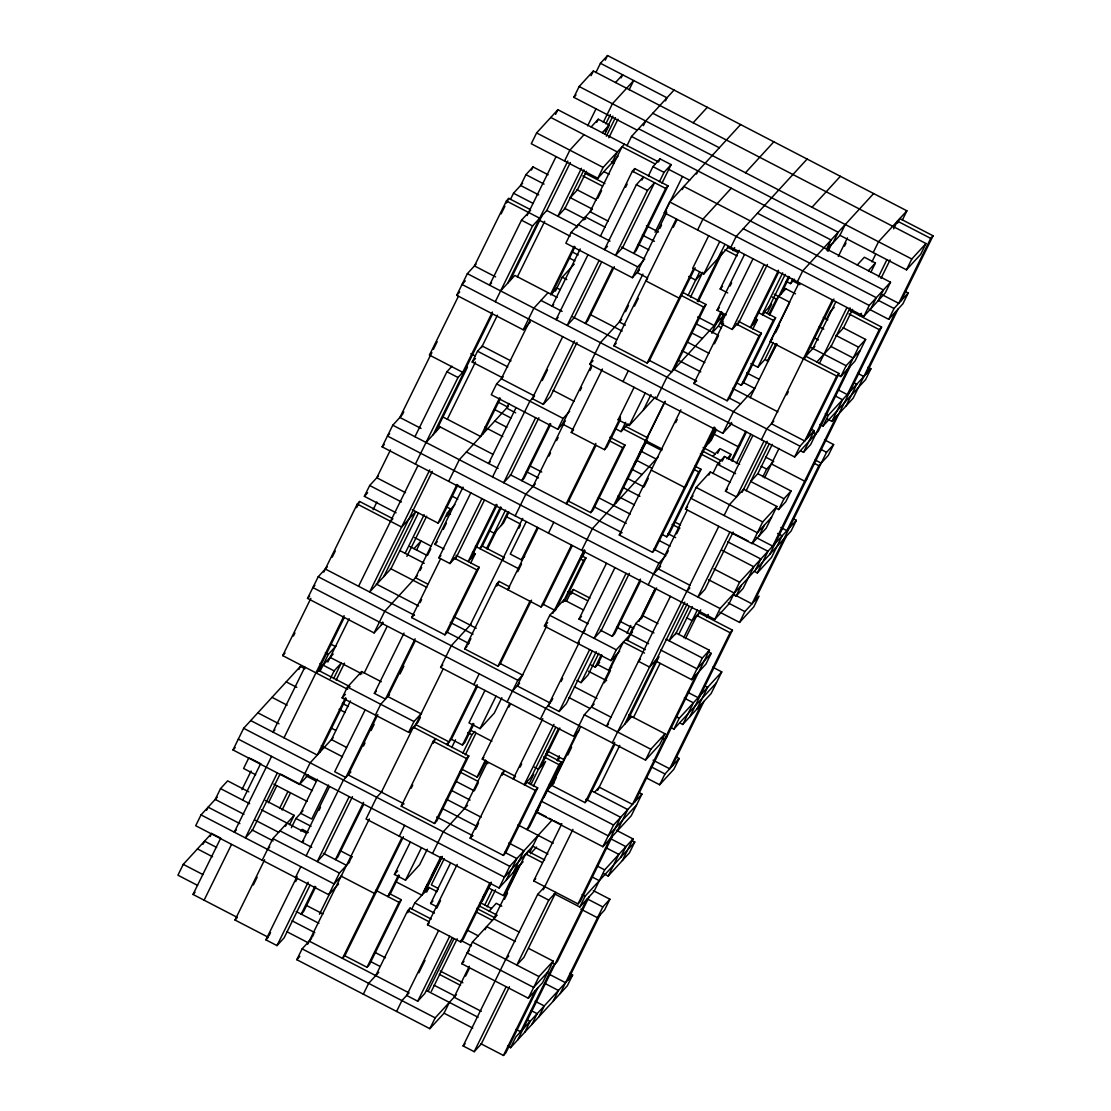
<?xml version="1.0" encoding="UTF-8"?>
<svg xmlns="http://www.w3.org/2000/svg" width="1111" height="1111" viewBox="0 0 1111 1111"><rect width="100%" height="100%" fill="white"/><g stroke="black" fill="none" stroke-linecap="round" stroke-linejoin="round"><path stroke-width="1.5" d="M217.242 797.212L201.022 814.905L195.703 825.723L328.759 894.73L338.577 884.023M308.247 774.936L299.512 784.449L232.991 749.953L243.642 728.302L300.387 666.406L304.928 668.753M383.212 622.952L374.088 632.909L307.553 598.398L318.218 576.748L327.328 566.804M793.323 518.768L796.351 520.337L739.607 582.233L728.955 603.884L714.762 619.369L382.128 446.844L392.78 425.207L401.515 415.681M530.322 322.065L523.225 329.8L456.704 295.304L467.356 273.653L476.091 264.126M657.67 161.47L557.875 109.711L536.599 132.931L531.28 143.75L597.801 178.246L618.063 156.151M492.409 312.038L462.731 372.338L429.471 355.089L458.385 296.331M206.604 810.252L208.118 807.169L239.879 823.626M347.701 689.334L282.694 655.615L310.844 598.398M323.787 572.109L357.27 504.061L359.631 501.478L392.891 518.74L390.53 521.309M433.359 349.423L437.165 341.688M529.947 209.368L508.769 198.383L506.408 200.966L474.453 265.918L495.617 276.889M293.429 636.02L294.943 632.937M332.231 557.153L335.286 550.973M356.589 507.671L359.631 501.478M402.238 414.889L403.765 411.792M501.158 213.854L504.963 206.118M506.491 203.021L508.769 198.383M220.7 838.125L211.632 833.431L183.259 864.372L177.927 875.204L197.577 885.398M248.795 791.837L227.63 780.866L220.547 788.602L215.215 799.42L243.948 814.321M396.113 512.796L364.352 496.325L369.685 485.507L378.42 475.98M510.463 199.411L513.504 193.231L522.628 183.273M390.475 449.927L376.782 477.758L405.501 492.659M548.14 174.76L533.016 166.928L525.92 174.663L520.601 185.481L538.738 194.897M555.597 114.35L557.875 109.711M531.489 170.025L533.016 166.928M203.007 844.263L204.535 841.166L216.631 847.443M210.104 836.514L211.632 833.431M248.92 757.646L243.587 768.479L255.683 774.756M637.339 130.265L573.832 97.324L579.164 86.505L593.343 71.021L925.977 243.531L920.658 254.363L906.465 269.834L839.944 235.338L826.765 249.697M373.115 509.699L376.921 501.978M298.859 669.489L300.387 666.406M591.066 75.659L593.343 71.021M414.959 436.706L446.914 371.754L451.983 366.227M530.614 210.257L521.49 220.2L489.534 285.152L491.562 282.944M241.962 789.602L251.086 771.034M595.871 72.562L600.44 63.285L607.536 55.55L906.895 210.812L902.34 220.089M268.265 937.267L234.99 920.019L237.365 917.436L193.008 894.438L220.409 838.763M304.872 667.114L272.903 732.066L274.931 729.858M527.058 215.562L555.972 156.79M605.245 60.188L607.536 55.55M242.712 800.101L260.224 764.535M271.57 756.383L234.296 832.153L236.324 829.945M415.389 464.106L458.01 377.504L467.467 367.185L435.498 432.137M495.298 301.72L532.572 225.95L546.765 210.479L570.36 162.539M564.541 160.998L569.86 150.179L584.053 134.695M204.105 900.188L231.491 844.513M283.999 737.815L344.104 615.647M358.575 586.261L417.917 465.648M433.137 434.72L492.492 314.094M507.713 283.166L567.832 160.998M316.802 673.377L344.188 617.702M510.074 280.583L542.043 215.631M587.636 125.835L596.01 108.822M320.01 671.308L328.37 654.296L336.008 645.963M502.436 377.712L472.189 362.033L477.522 351.201L481.882 346.438M481.494 347.59L497.464 315.121M327.856 662.031L349.16 618.73M447.33 419.236L475.48 362.019M517.337 276.972L544.723 221.297M596.718 122.321L598.232 119.224L609.328 124.974L604.759 134.25M277.333 772.95L245.378 837.902L252.475 830.167L279.861 774.492M621.091 77.881L622.618 74.784L615.522 82.52M429.776 469.842L369.657 592.01L390.933 568.804L418.333 513.129M268.473 802.739L276.847 785.727M603.287 122.307L612.425 103.754L633.701 80.534L629.132 89.81M330.328 678.613L334.133 670.877L341.23 663.142L333.619 678.599M376.754 584.275L432.304 471.383M581.442 168.289L557.847 216.228L564.943 208.493L583.969 169.83M605.814 123.849L610.383 114.572M383.837 576.54L415.806 511.588L401.613 527.058L357.27 504.061M605.301 131.57L612.911 116.113M336.147 680.14L344.521 663.128M586.497 171.372L577.359 189.925L570.276 197.661M606.314 136.209L615.438 117.655M608.842 137.75L617.966 119.196M279.569 808.489L287.943 791.476M405.126 553.334L424.152 514.671M282.097 810.03L290.471 793.018M406.89 556.417L426.68 516.212M262.224 860.233L272.875 838.583L294.165 815.363L265.432 800.462M299.512 784.449L310.163 762.799L333.078 737.801M418.472 721.636L408.654 732.357L342.132 697.847L347.451 687.029L361.644 671.558L381.295 681.751M374.088 632.909L384.739 611.258L417.472 575.54M448.663 481.355L459.315 459.704L508.421 406.14M503.144 376.782L496.603 383.934L491.27 394.752L557.791 429.249L565.43 420.916M523.225 329.8L533.877 308.15L548.07 292.679M591.663 210.021L571.165 232.38L565.846 243.198L632.367 277.708L639.464 269.973M597.801 178.246L603.134 167.428L624.41 144.222M416.514 550.223L421.069 540.946L413.986 548.681M234.99 920.019L264.668 859.706M530.239 320.01L501.325 378.768L534.585 396.016M253.336 884.967L257.141 877.232M345.41 697.847L317.26 755.063L250.739 720.567M381.184 625.16L382.698 622.077M576.734 227.727L578.262 224.644L610.008 241.101M319.621 752.48L346.257 698.361M285.541 826.195L287.069 823.098M360.117 674.641L361.644 671.558M583.83 219.992L585.358 216.909L605.009 227.102M611.994 162.775L617.313 151.957L550.792 117.447M289.596 824.64L294.165 815.363M350.465 700.93L331.453 739.593L346.563 747.425M364.172 673.099L386.989 626.701M412.278 509.755L437.984 523.087L456.996 484.424M499.617 397.835L480.591 436.484L442.789 416.889M550.598 294.221L574.179 246.281M597.774 198.341L601.579 190.606M457.843 484.938L440.345 520.517L437.984 523.087M482.952 433.915L500.45 398.349M552.195 293.193L575.026 246.795M291.36 827.737L295.929 818.46L303.025 810.711M555.403 291.124L562.249 277.208L574.262 264.112M626.937 145.749L631.506 136.472L674.058 90.047M454.871 504.672L447.441 512.768L415.472 577.72L427.568 583.997M317.399 779.269L300.65 813.294L311.747 819.043L328.481 785.019M420.125 570.499L421.638 567.415M427.735 555.042L430.776 548.862M446.761 516.379L449.802 510.199M443.956 549.015L434.873 544.321L463.037 487.104M580.22 248.947L552.07 306.164L553.639 304.442M443.331 529.364L446.372 523.184M643.408 125.64L645.685 121.002M508.88 403.474L506.602 408.126L515.671 412.82M457.052 555.819L449.955 563.555L438.873 557.805L470.828 492.853M588.011 254.697L556.055 319.649L558.083 317.44M365.144 709.873L334.703 771.728L345.799 777.478L376.226 715.623M665.447 100.879L666.961 97.796L600.44 63.285M415.125 638.811L385.448 699.125L374.351 693.375L404.029 633.062M456.052 555.292L479.23 567.318L447.275 632.27L444.9 634.853L411.639 617.591L440.553 558.833M329.536 786.671L302.15 842.346L303.72 840.624M420.097 602.648L421.611 599.551M515.976 407.793L488.576 463.468L490.159 461.745M600.44 236.143L632.395 171.191L634.756 168.608L668.03 185.856L636.061 250.808L633.701 253.391L665.656 188.439L668.03 185.856M318.968 810.377L320.496 807.294M625.632 187.176L627.146 184.079M633.242 171.705L634.756 168.608M295.484 877.482L300.817 866.649M306.15 855.831L343.424 780.061L350.854 771.951M375.393 715.109L380.712 704.277L389.503 694.694M449.955 563.555L481.924 498.603M492.576 476.952L529.864 401.182L534.252 396.391M599.107 260.46L567.152 325.398L574.234 317.663L601.634 262.002M641.964 180.038L643.477 176.941L636.395 184.676L604.426 249.628L607.467 246.309M309.955 885.286L284.083 937.865L276.986 945.6L265.89 939.85L297.095 876.44M562.666 336.744L532.225 398.599L543.307 404.348L550.403 396.613L577.04 342.494M269.015 935.726L270.542 932.629M295.651 881.606L297.179 878.509M377.837 714.581L348.16 774.895L404.098 803.906M542.196 380.559L547.529 369.727M363.464 746.023L364.977 742.94M371.074 730.566L374.115 724.372M415.208 640.866L387.808 696.541L421.069 713.79M455.538 558.916L484.452 500.144M400.071 673.863L403.876 666.128M648.38 175.899L652.935 166.622L660.031 158.887L671.127 164.636L661.989 183.19M658.517 161.984L660.031 158.887M349.187 796.629L317.232 861.58L324.329 853.845L352.479 796.629M535.627 417.75L503.658 482.702L510.754 474.966L538.904 417.75M647.477 190.425L615.522 255.377L622.618 247.642L654.573 182.69L647.477 190.425L636.395 184.676M276.986 945.6L308.178 882.203M543.307 404.348L574.512 340.952M496.298 504.352L468.148 561.569L475.23 553.833L472.467 552.389M612.716 267.751L585.33 323.412L587.691 320.843L614.327 266.709M470.508 558.986L497.145 504.866M470.675 563.11L475.23 553.833M659.462 181.649L664.031 172.372L671.127 164.636M500.505 506.922L479.966 548.667L482.327 546.098L501.353 507.435M314.927 886.3L301.22 914.145L303.595 911.562L315.76 886.814M486.535 548.653L505.561 510.005M444.9 634.853L476.869 569.901L479.23 567.318M487.382 549.167L496.52 530.614M363.561 802.378L335.411 859.595L337.772 857.012L363.644 804.433M550.001 423.499L521.837 480.716L524.211 478.133L550.834 424.013M501.242 525.461L508.088 511.546M508.935 512.06L503.602 522.878L494.145 533.197L489.618 530.85M449.358 1002.386L444.039 1013.204L429.846 1028.689L296.79 959.682L302.123 948.85L311.58 938.545M328.759 894.73L339.411 873.079L349.534 862.025M408.654 732.357L413.972 721.525L421.611 713.193M579.123 730.455L573.665 736.412L440.609 667.405L451.26 645.755L470.911 624.326M515.185 515.851L525.836 494.201L535.294 483.882M557.791 429.249L563.124 418.43L569.665 411.292M731.927 423.36L722.803 433.304L589.76 364.311L600.412 342.66L621.688 319.44M632.367 277.708L637.7 266.876L643.769 260.252M757.466 213.215L890.508 282.222L885.189 293.054L863.9 316.26L664.322 212.756L669.655 201.924L740.593 124.557M319.482 914.214L330.148 892.564M655.059 232.241L682.46 176.566M381.42 792.143L413.375 727.191L468.814 755.952L436.859 820.904L434.498 823.473L401.238 806.225L433.193 741.273L435.554 738.704M591.441 365.338L562.527 424.096L573.109 429.582M666.767 212.243L637.103 272.542L647.685 278.042M307.691 944.211L369.324 818.946M414.222 727.705L443.136 668.947M532.933 486.465L564.124 423.069M580.109 390.586L581.636 387.503M589.997 370.491L591.524 367.394M660.003 228.213L661.531 225.116M312.344 936.99L313.857 933.907M348.868 862.761L351.909 856.581M418.875 720.497L420.389 717.4M548.987 456.052L550.514 452.955M556.597 440.595L558.125 437.498M682.321 189.55L683.834 186.454L883.426 289.957L878.093 300.789M470.175 625.118L522.684 518.42M642.908 274.084L619.327 322.023L625.368 325.162M518.962 528.211L520.49 525.114M625.493 311.705L628.534 305.525M696.5 174.066L698.027 170.983M526.267 521.601L510.296 554.083L521.378 559.833L524.656 556.264M531.544 600.19L500.339 663.6L497.978 666.183L464.717 648.921L496.673 583.983L499.047 581.4L509.63 586.886M620.577 419.264L606.87 447.094L604.509 449.677L571.248 432.429L602.44 369.019M695.139 267.709L649.491 360.492L647.13 363.075L613.855 345.827L676.252 219.02M467.842 644.797L470.883 638.617M496.756 586.039L499.047 581.4M634.492 306.136L638.297 298.401M673.294 227.269L677.099 219.534M521.378 559.833L537.363 527.35M538.196 527.864L507.769 589.733L509.338 588.011M411.209 788.185L412.723 785.088M433.276 743.342L434.79 740.245M517.74 571.679L521.545 563.957M399.307 836.208L404.626 825.376M473.869 684.654L479.202 673.835M548.445 533.099L553.778 522.281M623.021 381.559L628.34 370.727M697.597 230.005L702.916 219.186L731.288 188.231M401.835 837.75L342.48 958.362L344.841 955.793L403.432 836.722M447.483 744.967L477.161 684.654M595.871 443.414L566.193 503.714L568.554 501.144L595.954 445.469M477.244 686.709L451.372 739.287L446.65 744.453M451.705 747.536L455.51 739.801M427.291 849.248L419.68 864.705L405.501 880.176L394.405 874.426L410.39 841.957M484.965 690.403L468.981 722.886L480.077 728.635L494.256 713.151L501.866 697.694M655.407 396.96L629.215 425.527L618.133 419.777L634.103 387.308M708.679 235.754L692.695 268.237L703.791 273.986L728.885 246.6M497.978 666.183L529.933 601.232M604.509 449.677L620.494 417.208M647.13 363.075L693.542 268.751M398.543 874.94L387.892 896.591L390.253 894.008L399.391 875.454M450.372 738.773L462.454 745.037L473.119 723.386M473.953 723.9L464.829 742.467L462.454 745.037M462.787 753.286L471.925 734.718L474.952 731.413M615.522 428.749L621.063 431.623L625.632 422.347M688.028 295.54L699.444 272.348M465.315 754.827L475.966 733.177M690.556 297.081L702.721 272.334L695.639 280.069L688.709 276.472M405.501 880.176L421.472 847.707M480.077 728.635L496.048 696.153M629.215 425.527L645.199 393.058M703.791 273.986L719.761 241.504M434.498 823.473L466.453 758.521L468.814 755.952M496.673 583.983L541.029 606.981L571.471 545.126M572.304 545.64L543.39 604.398L541.029 606.981M344.341 955.529L367.019 967.292L398.974 902.34L401.335 899.757L389.239 893.494M568.054 500.88L590.733 512.643L622.688 447.691L625.062 445.108L609.939 437.276M401.335 899.757L369.38 964.709L367.019 967.292M625.062 445.108L593.093 510.06L590.733 512.643M643.394 410.056L651.004 394.599M717.97 258.502L724.816 244.587M697.291 301.192L720.886 253.252M698.139 301.706L722.483 252.211M363.325 994.178L368.644 983.36L378.782 972.306M432.568 853.456L443.22 831.806L467.537 805.281M507.144 701.902L517.795 680.251L522.85 674.724M619.674 651.115L610.953 660.628L544.418 626.132L549.751 615.313L563.93 599.829L583.594 610.022M581.706 550.362L592.357 528.711L658.226 456.857M656.282 398.807L666.933 377.157L723.678 315.26L720.65 313.691M730.857 247.253L736.176 236.435L807.114 159.054M546.876 625.618L517.198 685.918L550.459 703.18M552.959 613.244L584.15 549.834M683.307 292.707L705.985 304.47L703.624 307.053L671.669 372.004L648.991 360.242M375.74 975.625L407.695 910.673L410.07 908.09L431.235 919.075M515.532 776.367L482.271 759.119L509.671 703.444M555.319 610.661L584.997 550.348M705.985 304.47L674.03 369.421L696.708 381.184M582.442 556.847L584.733 552.209M733.107 250.655L734.635 247.559M407.779 912.728L410.07 908.09M508.991 707.054L510.505 703.957M411.75 909.117L414.792 902.937L428.985 887.453L436.54 891.383M461.94 769.215L477.05 777.047L485.424 760.049M563.041 602.301L583.581 560.555L585.955 557.972L581.414 555.625M486.271 760.563L479.424 774.478L477.05 777.047M564.638 601.273L585.955 557.972M440.914 856.539L421.888 895.202L396.183 881.87M464.495 808.6L487.326 762.202M566.471 601.37L571.026 592.094L573.401 589.51L590.024 598.135M613.647 505.491L664.628 401.89M727.733 292.915L720.178 288.999L739.204 250.336M424.041 891.48L427.832 883.745M431.637 876.023L435.443 868.288M634.048 464.662L635.575 461.579M639.38 453.844L643.186 446.108M646.991 438.373L665.253 401.265M424.249 892.619L441.747 857.053M474.466 790.546L478.272 782.824M571.11 594.149L573.401 589.51M616.008 502.922L646.449 441.053M424.874 891.994L442.372 856.428M647.074 440.442L634.075 465.356M426.693 892.091L428.985 887.453M444.275 858.595L431.346 884.884L438.276 888.467M726.15 314.927L717.081 310.219L744.467 254.544M730.094 285.985L731.621 282.902M721.067 311.649L714.22 325.579L697.597 316.954M436.651 906.659L430.61 903.521L450.399 863.316M436.567 892.077L438.081 888.994M712.026 332.272L721.914 312.163M711.804 333.231L718.359 326.079L723.678 315.26M739.246 321.718L732.163 329.453L721.067 323.704L753.022 258.752M491.298 882.203L463.134 939.42L460.773 942.003L427.513 924.755L457.19 864.441M525.614 781.602L537.71 787.866L505.755 852.817L503.38 855.401L470.12 838.152L502.089 773.2L504.45 770.617L502.158 775.256M715.012 427.554L654.893 549.723L652.532 552.306L619.271 535.044L680.904 409.792M738.246 321.204L761.424 333.217L729.469 398.169L727.108 400.752L693.833 383.503L723.511 323.19M436.72 908.256L440.525 900.521M475.536 829.389L478.577 823.195M588.094 623.771L579.025 619.077L606.412 563.402M644.463 486.076L648.269 478.341M675.655 422.68L677.182 419.583M714.47 343.813L718.275 336.077M396.585 1011.441L401.904 1000.608L408.667 993.234M540.404 719.164L545.723 708.332L549.001 704.763M577.692 643.38L614.966 567.61M732.163 329.453L764.118 264.515M579.289 642.352L548.098 705.749L559.18 711.498L566.277 703.763L592.149 651.185M438.595 930.504L406.64 995.456L417.722 1001.205L424.819 993.47L452.219 937.795M542.848 718.636L513.171 778.95L515.198 776.742M551.223 701.624L552.736 698.541M561.111 681.529L562.624 678.432M418.889 972.764L424.985 960.39M520.101 767.09L521.628 763.993M737.732 324.815L767.409 264.501M626.062 573.359L594.107 638.311L601.19 630.576L629.354 573.359M559.18 711.498L589.622 649.643M417.722 1001.205L449.691 936.254M553.931 724.386L524.253 784.699L533.711 774.381L529.155 783.658M525.1 785.213L526.628 782.116M778.492 270.251L750.342 327.467L757.438 319.732L754.661 318.301M752.702 324.898L778.575 272.32M531.35 776.964L555.694 727.483M752.869 329.009L757.438 319.732M428.027 991.401L453.899 938.823M530.836 784.685L558.222 729.024M576.901 680.474L581.053 682.626L596.274 651.699M782.699 272.82L762.16 314.58L771.617 304.261L767.048 313.538M545.918 754.688L548.195 750.05M540.807 766.646L559.833 727.983M763.007 315.093L764.521 311.997M431.318 991.387L457.19 938.809M533.363 786.227L545.543 761.493L538.446 769.229L534.28 767.076M598.801 653.24L588.15 674.891L581.053 682.626M769.256 306.844L785.227 274.361M591.08 664.989L595.246 667.155L601.329 654.782M768.743 314.566L776.353 299.095L785.81 288.777M460.773 942.003L489.687 883.231M503.38 855.401L535.349 790.449L537.71 787.866M652.532 552.306L714.165 427.041M727.108 400.752L759.063 335.8L761.424 333.217M482.702 898.077L484.229 894.994M602.176 655.296L597.607 664.572L608.689 670.322L611.73 667.003M769.576 315.08L788.602 276.417M600.19 630.048L612.286 636.325L640.436 579.109M491.159 883.134L482.785 900.146L480.424 902.715M781.075 293.943L789.449 276.931M640.519 581.164L614.647 633.742L612.286 636.325M708.874 442.914L715.72 428.999M716.553 429.513L711.234 440.331L703.805 448.441M484.632 905.284L492.242 889.828M786.38 281.472L790.532 283.624L792.81 278.986M662.184 534.474L666.711 536.821L698.68 471.869L701.041 469.3L694.986 466.162M736.746 382.92L741.287 385.281L773.242 320.329L775.617 317.746L763.521 311.469M557.014 760.438L559.291 755.799M701.041 469.3L669.086 534.252L666.711 536.821M775.617 317.746L743.648 382.698L741.287 385.281M557.847 760.952L559.375 757.855M487.16 906.826L495.534 889.814M546.237 754.244L561.361 762.077L558.986 764.66L527.031 829.611L529.391 827.028L540.043 805.378M429.846 1028.689L435.179 1017.857L456.454 994.651M528.975 948.572L553.167 961.112L542.515 982.763L528.336 998.233L461.801 963.737L472.453 942.086L496.464 915.895M382.142 791.351L376.698 797.309L366.033 818.96L499.089 887.967L509.741 866.316L552.306 819.89L549.278 818.321M638.908 792.518L641.936 794.087L631.27 815.738L602.898 846.693L536.377 812.183L547.029 790.532L554.125 782.797M573.665 736.412L584.317 714.762L594.135 704.041M610.953 660.628L616.272 649.81L632.492 632.117M648.241 584.858L658.892 563.208L665.989 555.472L653.893 549.195M724.108 515.504L729.441 504.686L743.62 489.215L776.881 506.463L766.229 528.114L752.05 543.585L685.515 509.088L696.18 487.437L710.36 471.953L730.01 482.16M722.803 433.304L733.454 411.653L754.744 388.447L742.648 382.17M797.379 281.763L802.711 270.931L873.635 193.564M543.848 797.642L561.361 762.077M577.414 731.663L563.721 759.507L547.084 750.869M564.346 758.882L551.403 785.171L553.778 782.588M551.764 785.38L580.678 726.608M687.209 510.116L658.295 568.874L690.042 585.344M805.781 356.228L839.041 373.477L836.68 376.06L770.145 341.549L799.059 282.791M608.689 670.322L616.299 654.851M626.951 633.214L630.756 625.479M750.911 363.63L757.841 367.227L789.032 303.817M554.528 781.047L556.055 777.95M506.185 880.218L516.837 858.567L504.741 852.304M567.818 754.966L571.623 747.231M666.739 553.931L668.266 550.834M676.641 533.822L679.682 527.642M729.899 425.569L731.427 422.486M775.561 332.786L779.366 325.051M604.426 682.793L610.508 670.419M717.678 453.302L719.192 450.205M629.493 634.742L633.284 627.021M773.298 342.48L764.937 359.478L757.841 367.227M485.118 929.699L486.646 926.616L515.379 941.503M513.282 872.482L523.934 850.832L508.81 842.999M627.423 640.519L635.784 623.507L642.88 615.772L658.004 623.618M708.846 475.05L710.36 471.953M488.09 887.675L503.339 895.577L517.795 866.191M469.3 966.292L454.093 997.234L481.299 1011.343M638.992 621.438L654.976 588.969M519.392 865.163L505.699 892.994L503.339 895.577M642.672 614.633L654.837 589.899M767.465 361.019L775.825 344.021M465.578 976.097L469.384 968.361M641.366 618.869L656.573 587.941M712.887 473.494L717.456 464.217L724.553 456.482L739.662 464.329M750.175 397.724L776.811 343.605M776.672 344.521L767.493 361.714M504.477 899.285L507.519 893.091M526.545 854.442L528.058 851.345L544.696 859.97M529.753 852.373L538.113 835.361M722.261 461.121L724.553 456.482M826.515 249.267L831.084 239.99L631.506 136.472M827.223 250.697L830.264 244.517M828.07 251.211L831.875 243.49M832.847 243.073L838.166 232.241L638.589 128.737M728.76 459.051L731.038 454.413L719.956 448.663L712.859 456.399M839.944 235.338L845.263 224.505M731.288 460.593L745.745 431.207M732.135 461.107L746.592 431.721M670.405 596.357L606.495 726.261L608.522 724.053M736.343 463.676L750.8 434.29M838.305 256.46L847.443 237.893M844.485 246.142L845.999 243.045M612.355 836.375L580.4 901.327L578.039 903.896L533.683 880.898L561.847 823.682M763.924 441.275L736.537 496.95L725.441 491.201L752.841 435.526M509.449 986.735L481.285 1043.951L474.203 1051.686L463.106 1045.937L537.682 894.383L544.779 886.647M612.258 742.842L718.789 526.336M761.396 439.734L766.729 428.915L773.812 421.166M549.389 784.13L585.025 802.628L614.702 742.315M832.333 300.039L771.451 423.749L804.711 440.998L836.68 376.06M543.251 889.744L572.929 829.431M614.786 744.384L587.386 800.045L585.025 802.628M624.674 724.275L684.793 602.106M786.755 394.877L788.268 391.794M804.253 359.311L833.93 299.012M627.035 721.692L659.004 656.74L649.546 667.058L638.45 661.309L640.478 659.101M826.348 319.524L830.153 311.788L834.208 307.358M687.32 603.648L669.058 640.755L676.141 633.02L709.415 650.268L634.839 801.823M742.106 492.298L767.215 441.275M812.863 348.479L835.694 302.095M597.69 790.24L619.757 745.398M633.451 717.567L660.087 663.434M675.391 634.575L689.084 606.731M746.148 490.756L768.979 444.358M678.668 634.562L692.375 606.731M757.813 473.73L791.074 490.993L783.977 498.728L750.717 481.48L757.813 473.73L772.27 444.358M474.203 1051.686L506.158 986.735M548.765 900.132L516.809 965.084L523.906 957.349L555.861 892.397L548.765 900.132L537.682 894.383M729.871 532.086L697.916 597.038L705.013 589.302L733.163 532.086M683.723 637.645L697.43 609.814M762.868 476.813L766.673 469.092L772.978 462.204M873.204 252.586L878.523 241.754L906.895 210.812M819.39 363.519L846.79 307.844M685.418 638.672L696.833 615.48L730.094 632.728L732.455 630.145L699.194 612.897L692.097 620.632L686.556 617.758M764.549 477.841L779.005 448.469M697.666 615.994L700.708 609.8M871.927 261.863L875.732 254.127M850.068 307.844L831.056 346.493L816.863 361.978M852.595 309.372L843.471 327.939L836.375 335.675M870.871 272.264L875.426 262.988L864.344 257.238L857.248 264.974M893.633 228.852L897.438 221.131L930.712 238.379L933.073 235.796L899.813 218.548L897.521 223.186M706.777 617.522L708.29 614.425M878.454 276.889L886.814 259.877M880.981 278.43L890.105 259.877M528.336 998.233L538.988 976.583L553.167 961.112M602.898 846.693L613.564 825.042L641.936 794.087M314.913 585.372L312.885 587.58L645.519 760.091L650.838 749.258L665.031 733.788L628.743 714.97M714.762 619.369L720.095 608.536L791.018 531.155L796.351 520.337M752.05 543.585L762.702 521.934L776.881 506.463M465.301 280.902L462.023 284.472L794.657 456.982L799.989 446.164L814.169 430.693L811.155 429.124M863.9 316.26L869.233 305.442L890.508 282.222M480.785 1043.687L503.464 1055.45L535.419 990.498M578.039 903.896L620.646 817.293L585.872 799.267M759.146 535.849L764.465 525.031M807.086 438.428L839.041 373.477M870.996 308.525L876.329 297.692L743.273 228.699M537.793 987.915L505.824 1052.867L503.464 1055.45M507.533 1046.145L510.56 1047.715L515.879 1036.882L572.637 974.986L569.61 973.417M554.097 893.661L579.803 906.993L585.136 896.16L634.784 841.999L631.756 840.43M617.091 831.209L627.743 809.558L591.455 790.74M665.031 733.788L659.698 744.606L645.519 760.091M655.379 660.837L691.667 679.668L702.319 658.018L709.415 650.268M800.503 450.774L803.517 452.344L814.169 430.693M837.777 374.99L840.805 376.56L846.138 365.741L860.317 350.257M696.389 674.502L632.478 804.406L599.204 787.157M517.657 1039.979L586.9 899.243M733.024 594.579L736.037 596.149L741.37 585.33M775.631 507.977L778.658 509.546L783.977 498.728M842.971 327.676L865.65 339.438L858.553 347.174L810.613 444.594L803.517 452.344M589.261 896.674L557.305 961.626L552.57 966.778L520.615 1031.73L516.073 1029.383M850.262 366.241L818.307 431.193L794.657 456.982M524.739 1032.244L530.072 1021.412L527.045 1019.842M616.383 830.292L633.02 838.916L604.648 869.857L593.996 891.508L579.803 906.993M670.863 727.566L673.891 729.135L679.21 718.317L721.775 671.891L712.707 667.183M708.151 651.796L711.179 653.365L705.846 664.184L691.667 679.668M791.074 490.993L785.741 501.811L778.658 509.546M820.015 424.471L823.029 426.041L828.362 415.208L870.913 368.783L867.899 367.213M865.65 339.438L854.998 361.089L840.805 376.56M531.836 1024.495L537.168 1013.676L531.114 1010.538M755.549 569.846L760.882 559.027L727.622 541.779M538.932 1016.759L544.265 1005.941L535.183 1001.233M603.648 873.69L608.175 876.037L618.827 854.387L606.731 848.11M679.724 722.914L682.751 724.483L693.403 702.832L684.334 698.139M754.3 571.373L757.327 572.943L767.979 551.292L751.342 542.668M827.362 419.028L831.889 421.388L842.541 399.738L834.986 395.822M906.465 269.834L911.798 259.016L925.977 243.531M730.094 632.728L698.139 697.68L687.542 692.195M836.625 416.222L772.7 546.126L756.077 537.502M849.846 310.58L881.592 327.051L879.232 329.634L847.276 394.572L838.208 389.878M620.591 857.47L625.924 846.651L610.8 838.805M689.848 716.748L732.455 630.145M769.742 554.375L881.592 327.051M553.125 1001.289L558.444 990.457L544.834 983.402M622.368 860.567L633.02 838.916M646.046 777.728L659.656 784.783L664.975 773.964L679.168 758.494L676.141 756.924M696.93 709.012L707.596 687.362L704.568 685.793M739.551 622.41L744.87 611.592L759.063 596.107L753.73 606.939L739.551 622.41L719.886 612.217M846.082 405.918L856.734 384.267L853.706 382.698M869.038 309.122L888.689 319.315L894.022 308.483L908.201 293.012L905.187 291.443M701.666 703.86L669.711 768.798L653.074 760.174M824.556 439.859L833.639 444.567L828.306 455.385L818.849 465.703L786.894 530.655L780.839 527.517M930.712 238.379L898.743 303.331L882.12 294.707M560.208 993.553L602.829 906.951L609.911 899.216L593.288 890.591M634.784 841.999L629.451 852.831L608.175 876.037M672.072 766.229L704.027 701.277M833.639 444.567L826.542 452.302L751.966 603.842L735.343 595.218M895.785 311.58L853.179 398.169L831.889 421.388M901.118 300.748L933.073 235.796M567.902 980.152L599.857 915.2M754.327 601.273L786.296 536.321M866.191 373.949L898.146 308.997M572.637 974.986L567.304 985.818L510.56 1047.715M609.911 899.216L604.592 910.034L597.496 917.769L580.872 909.145M679.168 758.494L673.835 769.312L659.656 784.783M721.775 671.891L711.123 693.542L682.751 724.483M870.913 368.783L865.594 379.615L823.029 426.041M908.201 293.012L902.882 303.831L888.689 319.315M573.832 97.324L576.012 94.949M591.149 126.96L598.232 119.224M602.231 132.709L609.328 124.974M456.704 295.304L459.746 291.985M429.471 355.089L431.832 352.506L399.877 417.458L421.041 428.443M500.617 290.901L514.81 275.431L557.139 297.387M389.642 433.651L387.461 436.026L720.095 608.536M382.128 446.844L384.309 444.469M472.189 362.033L475.466 358.45M693.139 122.779L707.318 107.309M364.352 496.325L367.63 492.756M550.625 294.901L556.93 288.027L559.958 289.596M426.041 442.456L440.234 426.971M307.553 598.398L309.58 596.19M664.322 212.756L666.503 210.368M282.694 655.615L285.055 653.032M647.394 279.153L645.824 280.875L679.085 298.123L681.446 295.554M745.481 172.761L773.853 141.805M232.991 749.953L235.171 747.564M589.76 364.311L593.024 360.728M613.855 345.827L616.23 343.243M315.955 672.863L333.189 654.073M434.873 544.321L437.248 541.737M438.873 557.805L440.9 555.597M571.248 432.429L573.609 429.846M411.639 617.591L414 615.022M342.132 697.847L345.396 694.278M720.178 288.999L722.539 286.416M717.081 310.219L719.442 307.636M812.002 207.257L840.374 176.302M618.133 419.777L620.313 417.403M374.351 693.375L376.379 691.153M193.008 894.438L195.036 892.23M502.144 560.166L503.714 558.458M621.063 431.623L628.159 423.888M721.067 323.704L723.094 321.496M693.833 383.503L696.208 380.92M267.557 849.401L269.737 847.026M645.602 440.539L647.171 438.831M790.532 283.624L794.587 279.208M440.609 667.405L442.789 665.031M464.717 648.921L467.078 646.352M300.706 831.084L302.289 829.361L308.33 832.5M770.145 341.549L772.52 338.966M619.271 535.044L620.841 533.336M868.33 270.723L875.426 262.988M544.418 626.132L547.695 622.563M265.89 939.85L267.918 937.642M686.848 484.771L684.487 487.354L651.227 470.106M803.406 358.797L814.891 346.271M401.238 806.225L402.807 804.503M341.716 875.579L334.078 883.912L201.022 814.905M512.463 691.084L519.559 683.348M579.025 619.077L581.386 616.494M693.028 495.881L690.848 498.256L757.369 532.766L771.562 517.282M726.997 458.829L731.038 454.413M740.495 444.094L738.135 446.678L713.942 434.123M859.428 315.552L861.456 313.344M685.515 509.088L687.542 506.88M583.011 632.562L585.191 630.173M725.441 491.201L727.469 488.993M296.79 959.682L299.831 956.363M482.271 759.119L483.854 757.396M653.56 574.04L660.656 566.291M376.796 890.841L374.435 893.425L341.174 876.162M394.405 874.426L397.682 870.857M595.246 667.155L599.634 662.364M686.82 591.288L689.862 587.969M470.12 838.152L472.481 835.569M807.03 478.605L804.67 481.174L771.395 463.926M430.61 903.521L432.971 900.952M427.513 924.755L429.082 923.033M536.377 812.183L538.404 809.975M736.037 596.149L743.134 588.413L753.786 566.763L722.039 550.292M757.327 572.943L771.506 557.458L782.158 535.808L777.631 533.461M617.577 732.01L631.77 716.539M711.179 653.365L696.986 668.836L660.698 650.018M499.089 887.967L523.1 861.775M530.502 853.692L536.585 847.068M594.482 792.31L598.843 787.546M489.146 911.048L496.242 903.312L501.783 906.187M469.314 950.53L467.134 952.905L533.655 987.415L547.848 971.931M533.683 880.898L535.71 878.69M666.794 736.871L664.434 739.454L661.406 737.885M673.891 729.135L716.456 682.71M461.801 963.737L463.995 961.348M636.603 804.906L608.231 835.861L541.71 801.364M505.727 959.335L508.769 956.015M463.106 1045.937L465.134 1043.729M652.782 113.266L719.303 147.763M579.164 86.505L911.798 259.016M668.503 169.261L689.681 180.232M655.309 164.039L622.049 146.791L590.08 211.743L608.231 221.158M652.935 166.622L664.031 172.372M632.395 171.191L665.656 188.439M611.286 161.845L614.314 163.414M878.898 300.65L894.022 308.483M536.599 132.931L603.134 167.428M669.655 201.924L869.233 305.442M604.44 171.899L608.981 174.246M584.997 173.233L604.912 183.551M727.386 247.073L737.968 252.558M792.393 280.791L799.948 284.708M582.886 175.941L602.551 186.134M725.011 249.642L737.107 255.919M848.998 313.941L879.232 329.634M783.783 287.735L795.504 293.818M576.859 189.662L596.524 199.855M646.408 225.741L658.504 232.005M823.307 317.482L827.848 319.829M774.173 294.165L789.796 302.275M772.187 296.943L776.353 299.095M525.92 174.663L544.071 184.079M569.762 197.397L592.455 209.16M642.339 235.046L654.435 241.309M819.238 326.787L823.779 329.134M835.875 335.411L858.553 347.174M638.269 244.351L648.852 249.836M564.444 208.229L585.608 219.2M813.919 337.605L818.446 339.966M830.542 346.243L853.22 358.006M758.008 312.413L773.242 320.329M621.605 247.114L644.783 259.141M513.504 193.231L533.155 203.424M546.765 210.479L576.998 226.158M809.85 346.924L846.138 365.741M857.775 373.393L863.83 376.518M571.165 232.38L637.7 266.876M506.408 200.966L539.668 218.214M539.932 220.52L570.165 236.199M680.946 295.29L703.624 307.053M736.385 324.037L759.063 335.8M521.49 220.2L532.572 225.95M718.359 326.079L721.372 327.648M572.096 251.864L578.151 255.002M568.888 257.808L574.929 260.946M695.889 323.676L718.567 335.439M765.437 359.742L768.465 361.311M691.82 332.981L702.402 338.466M562.249 277.208L566.791 279.555M687.751 342.285L708.915 353.27M746.717 372.865L758.813 379.143M825.334 413.639L828.362 415.208M682.168 350.812L704.846 362.575M590.399 314.635L622.16 331.106M678.099 360.117L700.777 371.879M732.524 388.336L777.881 411.862M812.919 432.207L815.946 433.776M540.974 300.414L562.138 311.399M572.72 316.885L616.577 339.619M728.455 397.655L740.551 403.918M820.487 449.163L826.542 452.302M467.356 273.653L799.989 446.164M815.168 459.982L821.21 463.12M814.307 463.356L818.849 465.703M765.451 457.038L773.77 461.343M761.132 466.217L766.673 469.092M703.138 447.552L715.22 453.816M702.277 450.913L721.178 460.718M700.416 453.746L720.067 463.94M717.456 464.217L735.593 473.633M482.243 346.049L510.977 360.936M625.285 426.207L647.963 437.97M477.522 351.201L507.755 366.88M553.111 390.405L574.29 401.39M622.924 428.777L662.239 449.163M645.158 441.928L661.781 450.552M470.87 353.729L475.411 356.089M694.139 469.522L698.68 471.869M641.089 451.233L656.198 459.065M609.078 440.636L622.688 447.691M496.603 383.934L563.124 418.43M696.18 487.437L762.702 521.934M637.02 460.537L652.129 468.37M446.914 371.754L458.01 377.504M631.437 469.05L642.019 474.55M498.631 402.349L507.699 407.057M494.312 409.362L510.935 417.986M627.368 478.355L643.991 486.993M731.691 532.461L748.314 541.099M494.77 421.013L506.866 427.291M623.299 487.673L639.922 496.298M674.502 521.837L680.557 524.975M484.66 427.18L502.797 436.595M617.716 496.186L634.339 504.811M672.141 524.42L679.696 528.336M598.523 497.659L630.27 514.115M668.072 533.724L675.627 537.641M529.628 465.731L541.724 472.008M438.72 426.193L493.159 454.427M526.42 471.675L538.516 477.952M594.454 506.963L626.201 523.42M659.462 540.682L670.058 546.168M713.901 568.901L739.607 582.233M466.398 451.969L498.159 468.439M510.255 474.703L622.132 532.738M708.568 579.734L734.274 593.066M392.78 425.207L658.892 563.208M728.247 602.967L744.87 611.592M458.537 485.91L463.079 488.271M506.324 516.671L519.934 523.739M580.567 558.986L583.581 560.555M451.691 495.95L457.746 499.089M446.372 506.783L450.913 509.13M447.441 512.768L450.455 514.337M369.685 485.507L401.432 501.964M635.784 623.507L653.935 632.923M666.031 639.186L702.319 658.018M481.827 545.834L504.505 557.597M571.026 592.094L587.663 600.718M567.554 591.899L570.582 593.468M475.425 546.32L518.768 568.804M620.077 621.341L633.687 628.395M616.855 627.271L648.602 643.741M625.729 639.492L645.394 649.685M644.533 653.046L623.368 642.075L591.413 707.027L611.064 717.22M414.528 537.543L431.151 546.168M454.191 558.139L476.869 569.901M542.39 603.87L554.472 610.147M549.751 615.313L616.272 649.81M409.82 546.515L427.082 555.472M400.085 550.709L424.277 563.263M390.433 568.54L426.721 587.358M588.497 671.266L606.648 680.668M676.196 716.748L679.21 718.317M453.552 616.494L476.23 628.257M376.24 584.011L418.583 605.967M450.33 622.438L473.008 634.2M574.318 686.737L596.996 698.5M325.301 569.013L414.514 615.272M446.261 631.742L468.939 643.505M568.985 697.569L590.149 708.54M499.839 663.336L522.517 675.099M318.218 576.748L517.795 680.251M584.317 714.762L650.838 749.258M651.365 766.909L664.975 773.964M330.939 644.213L335.466 646.56M543.876 756.813L558.986 764.66M325.356 652.74L328.37 654.296M330.148 657.393L361.894 673.863M470.758 730.316L491.923 741.287M467.759 732.566L471.925 734.718M320.024 663.559L334.133 670.877M318.315 670.28L350.076 686.751M347.451 687.029L413.972 721.525M547.029 790.532L613.564 825.042M415.75 724.622L449.011 741.87M484.84 762.063L487.868 763.632M502.089 773.2L535.349 790.449M433.193 741.273L466.453 758.521M342.341 703.374L348.382 706.513M286.194 681.876L296.79 687.362M339.119 709.318L345.16 712.457M460.079 772.048L478.216 781.464M535.669 811.266L546.251 816.752M553.82 820.668L561.374 824.584M456.01 781.352L474.147 790.768M272.014 697.347L287.138 705.193M330.981 727.927L335.522 730.288M451.941 790.657L470.078 800.073M517.962 824.904L553.236 843.207M597.079 865.941L604.648 869.857M446.358 799.184L481.132 817.224M547.917 854.026L532.794 846.179L504.422 877.135L238.309 739.121M591.76 876.773L599.315 880.69M257.821 712.831L279 723.803M321.329 745.759L342.494 756.744M442.289 808.489L477.063 826.528M542.335 862.553L525.697 853.928L493.742 918.866L519.448 932.198M436.706 817.016L472.994 835.833M582.108 894.591L585.136 896.16M587.705 899.105L602.829 906.951M243.642 728.302L509.741 866.316M305.9 775.784L316.482 781.283M250.419 758.438L261.016 763.924M280.666 774.117L312.413 790.588M273.82 784.158L307.094 801.406M480.924 902.979L491.506 908.479M479.063 905.826L497.214 915.228M476.702 908.409L494.839 917.811M295.929 818.46L311.052 826.292M475.855 911.77L492.479 920.394M220.547 788.602L249.642 803.697M261.363 809.766L306.719 833.292M339.98 850.554L352.076 856.817M551.917 962.626L554.944 964.195M279.972 830.847L311.719 847.304M323.315 853.317L346.493 865.344M255.405 820.265L278.722 832.361M414.792 902.937L434.443 913.131M467.717 930.379L478.299 935.865M548.903 974.097L565.541 982.721M375.796 890.314L398.974 902.34M272.875 838.583L339.411 873.079M472.453 942.086L538.988 976.583M251.961 829.903L273.139 840.888M407.695 910.673L428.874 921.644M460.871 940.42L471.453 945.905M440.206 971L462.884 982.763M197.439 848.901L212.562 856.748M306.303 905.354L322.94 913.978M439.359 974.361L460.523 985.346M296.179 911.534L318.871 923.297M374.81 952.308L385.392 957.793M434.026 985.193L455.191 996.164M183.259 864.372L202.91 874.565M292.11 920.838L314.802 932.601M370.741 961.612L379.809 966.32M426.68 990.623L478.091 1017.287M309.219 941.114L409.001 992.873M286.791 931.657L307.955 942.642M444.039 1013.204L472.758 1028.106M302.123 948.85L435.179 1017.857"/></g></svg>
